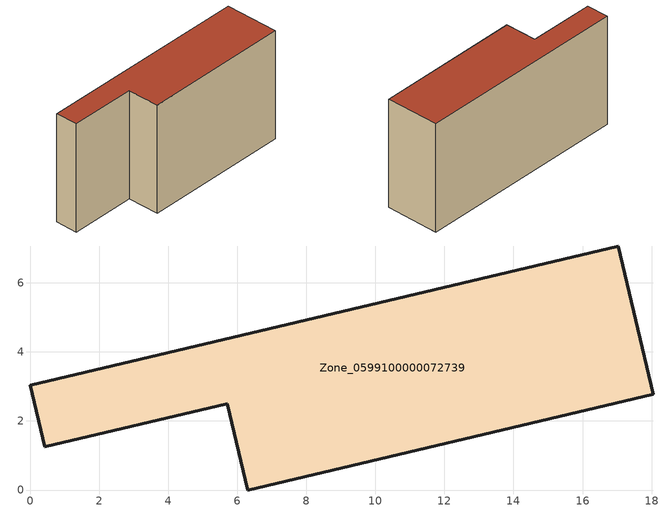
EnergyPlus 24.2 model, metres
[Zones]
Zone_0599100000072739
 floor ground (C_G): 0,3.03 17.04,7.07 18.05,2.78 6.3,0 5.71,2.5 0.43,1.26 z0
 wall outside (C_F): 17.04,7.07 0,3.03 0.43,1.26 5.71,2.5 6.3,0 18.05,2.78 17.04,7.07 z0:9.05
 roof outside (C_R): 18.05,2.78 17.04,7.07 0,3.03 0.43,1.26 5.71,2.5 6.3,0 z9.05
[BUILDING]
Pand.0599100000072739: North Axis=0; Terrain=City; Loads Convergence Tolerance Value=0.04; Temperature Convergence Tolerance Value=0.4; Solar Distribution=FullExterior; Maximum Number of Warmup Days=25; Minimum Number of Warmup Days=1
[Site:Location]
Rotterdam.The.Hague.AP_ZH_NLD Design_Conditions: Latitude=51.96; Longitude=4.45; Time Zone=1; Elevation=-4.5
[SITE:GROUNDTEMPERATURE:BUILDINGSURFACE]
18, 18, 18, 18, 18, 18, 18, 18, 18, 18, 18, 18
[MATERIAL] Thermal Absorptance=0.9; Solar Absorptance=0.7; Visible Absorptance=0.7
Name | Roughness | Thickness | Conductivity | Density | Specific Heat
G.TI.1946 | MediumSmooth | 0.15 | 1 | 540 | 1210
F.TI.1946 | Rough | 0.3 | 0.857143 | 1920 | 840
R.TI.1946 | MediumRough | 0.2 | 0.1 | 1500 | 1000
[CONSTRUCTION]
C_G: G.TI.1946
C_F: F.TI.1946
C_R: R.TI.1946
[ZONE]
Zone_0599100000072739: Type=1; Multiplier=1; Ceiling Height=Autocalculate; Volume=Autocalculate; Floor Area=autocalculate; Part of Total Floor Area=Yes
[ZONEINFILTRATION:DESIGNFLOWRATE]
Infil_Zone_0599100000072739: Zone or ZoneList or Space or SpaceList=Zone_0599100000072739; Schedule=AlwaysOn; Design Flow Rate Calculation Method=Flow/Area; Flow Rate per Floor Area=0.003; Constant Term Coefficient=1; Temperature Term Coefficient=0; Velocity Term Coefficient=0; Velocity Squared Term Coefficient=0
[HVACTEMPLATE:ZONE:IDEALLOADSAIRSYSTEM]
Zone_0599100000072739: Maximum Heating Supply Air Temperature=50; Minimum Cooling Supply Air Temperature=13; Maximum Heating Supply Air Humidity Ratio=0.0156; Minimum Cooling Supply Air Humidity Ratio=0.0077; Heating Limit=NoLimit; Cooling Limit=NoLimit; Dehumidification Control Type=ConstantSensibleHeatRatio; Cooling Sensible Heat Ratio=0.7; Dehumidification Setpoint=60; Humidification Control Type=None; Humidification Setpoint=30; Outdoor Air Method=None; Outdoor Air Flow Rate per Person=0.00944; Outdoor Air Flow Rate per Zone Floor Area=0; Outdoor Air Flow Rate per Zone=0; Demand Controlled Ventilation Type=None; Outdoor Air Economizer Type=NoEconomizer; Heat Recovery Type=None; Sensible Heat Recovery Effectiveness=0.7; Latent Heat Recovery Effectiveness=0.65
[ZONECONTROL:THERMOSTAT]
ThermostatControl_Zone_0599100000072739: Zone or ZoneList=Zone_0599100000072739; Control Type Schedule=DualSetpointControlType; Control 1=Thermostat_Zone_0599100000072739; Temperature Difference Between Cutout And Setpoint=0
[THERMOSTATSETPOINT:DUALSETPOINT]
Thermostat_Zone_0599100000072739: Heating Setpoint Temperature Schedule=HeatingSetpoint_Zone_0599100000072739; Cooling Setpoint Temperature Schedule=CoolingSetpoint_Zone_0599100000072739
[SCHEDULE:COMPACT]
HeatingSetpoint_Zone_0599100000072739: Through: 12/31, For: AllDays, Until: 24:00, 21
CoolingSetpoint_Zone_0599100000072739: Through: 12/31, For: AllDays, Until: 24:00, 24
DualSetpointControlType: Through: 12/31, For: AllDays, Until: 24:00, 4
AlwaysOn: Through: 12/31, For: AllDays, Until: 24:00, 1
